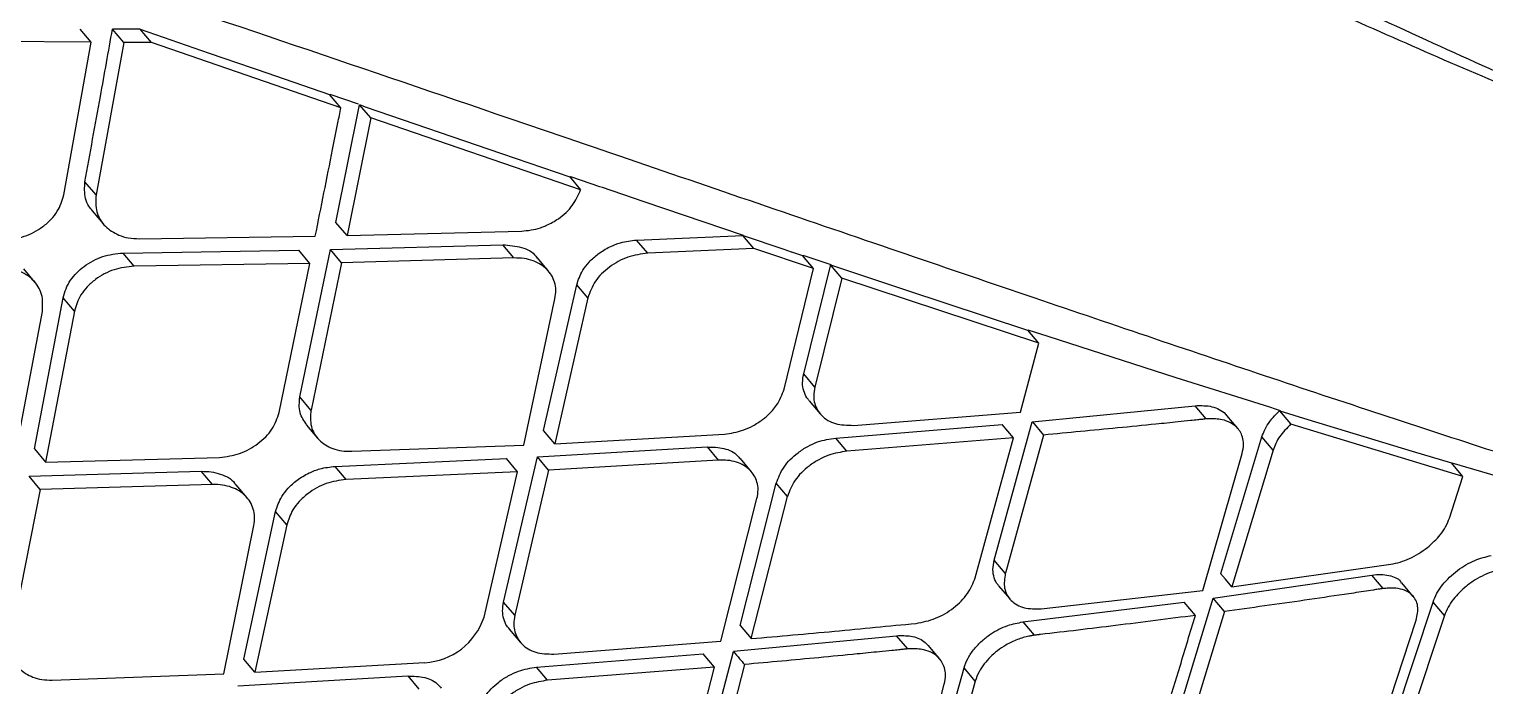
# Model space of a CAD drawing. Extents: x 0 to 84, y -21 to 126.
# Drawn here: x 15.33 to 16.707, y 68.445 to 69.066 of the extents above; entities that cross this region are included whole.
import ezdxf

# ---------------------------------------------------------------- set-up
doc = ezdxf.new("R2010")
doc.units = 0
doc.header["$MEASUREMENT"] = 0
doc.layers.add('1', color=4, linetype='Continuous')

# ---------------------------------------------------------------- blocks, each defined once
blk = doc.blocks.new('PRODIGY')
at = {"layer": '1', "color": 3, "linetype": 'Continuous', "lineweight": 25}
for p, q in [((15.389, 69.0538), (15.3784, 69.0664)), ((15.4198, 69.0536), (15.4091, 69.0662)), ((15.4354, 69.0661), (15.5007, 69.0436)), ((15.446, 69.0535), (15.4354, 69.0661)), ((15.389, 69.0538), (15.2193, 69.0555)), ((15.3631, 68.9093), (15.389, 69.0538)), ((15.4198, 69.0536), (15.3936, 68.9094)), ((15.6251, 68.9919), (15.446, 69.0535)), ((15.5007, 69.0436), (15.5411, 69.0297)), ((15.5411, 69.0297), (15.5459, 69.028)), ((15.5459, 69.028), (15.6145, 69.0044)), ((15.6251, 68.9919), (15.6145, 69.0044)), ((15.6147, 69.0048), (15.6414, 68.9956)), ((15.6204, 68.8834), (15.6428, 68.9947)), ((15.6427, 68.9948), (15.648, 68.9929)), ((15.6534, 68.9822), (15.6428, 68.9947)), ((15.648, 68.9929), (15.7769, 68.9487)), ((15.6534, 68.9822), (15.631, 68.8709)), ((15.8518, 68.9142), (15.6534, 68.9822)), ((15.7769, 68.9487), (15.8416, 68.9266)), ((15.3936, 68.9094), (15.383, 68.9219)), ((15.8413, 68.9267), (15.8518, 68.9142)), ((15.8422, 68.9268), (15.8706, 68.9171)), ((15.8712, 68.9169), (15.9116, 68.9032)), ((15.39, 68.8943), (15.4006, 68.8818)), ((15.9116, 68.9031), (16.0057, 68.8713)), ((15.631, 68.8709), (15.6204, 68.8834)), ((15.4346, 68.8679), (15.6009, 68.8703)), ((15.631, 68.8709), (15.7958, 68.875)), ((15.9048, 68.8667), (16.0056, 68.8711)), ((15.9154, 68.8542), (15.9048, 68.8667)), ((16.0158, 68.8586), (16.0053, 68.871)), ((16.0055, 68.871), (16.0441, 68.8579)), ((15.4191, 68.8544), (15.5852, 68.8571)), ((15.4296, 68.8419), (15.4191, 68.8544)), ((15.5957, 68.8446), (15.5852, 68.8571)), ((15.5863, 68.7183), (15.6152, 68.8577)), ((15.6152, 68.8577), (15.7782, 68.8622)), ((15.6257, 68.8452), (15.6152, 68.8577)), ((15.7887, 68.8497), (15.7782, 68.8622)), ((16.0158, 68.8586), (15.9154, 68.8542)), ((16.0722, 68.8396), (16.0158, 68.8586)), ((16.0441, 68.8579), (16.051, 68.8556)), ((16.0513, 68.8555), (16.0617, 68.8521)), ((15.3358, 68.8267), (15.3252, 68.8393)), ((15.5957, 68.8446), (15.4296, 68.8419)), ((15.5668, 68.7035), (15.5957, 68.8446)), ((15.6257, 68.8452), (15.5969, 68.7058)), ((15.7887, 68.8497), (15.6257, 68.8452)), ((15.8216, 68.8371), (15.811, 68.8497)), ((16.0443, 68.7256), (16.0722, 68.8396)), ((16.0722, 68.8396), (16.0617, 68.8521)), ((16.062, 68.8523), (16.0884, 68.8435)), ((16.0628, 68.7399), (16.0884, 68.8434)), ((16.0883, 68.8431), (16.1611, 68.8189)), ((16.0988, 68.8307), (16.0883, 68.8431)), ((16.0988, 68.8307), (16.0733, 68.7275)), ((16.2852, 68.769), (16.0988, 68.8307)), ((15.3353, 68.669), (15.3625, 68.812)), ((15.3731, 68.7995), (15.3625, 68.812)), ((15.8168, 68.6864), (15.8482, 68.8244)), ((15.8587, 68.812), (15.8273, 68.6739)), ((15.8587, 68.812), (15.8482, 68.8244)), ((16.1611, 68.8189), (16.1963, 68.8072)), ((15.3158, 68.6559), (15.3428, 68.7991)), ((15.3731, 68.7995), (15.3458, 68.6565)), ((15.798, 68.6724), (15.8276, 68.8111)), ((16.1963, 68.8072), (16.2746, 68.7815)), ((16.2852, 68.769), (16.2747, 68.7815)), ((16.2749, 68.7818), (16.2936, 68.7757)), ((16.2936, 68.7757), (16.4146, 68.7367)), ((16.2677, 68.7037), (16.2852, 68.769)), ((16.0733, 68.7275), (16.0628, 68.7399)), ((16.4146, 68.7367), (16.5033, 68.7087)), ((15.5968, 68.7058), (15.5863, 68.7183)), ((16.0679, 68.7146), (16.0784, 68.7022)), ((16.1099, 68.6913), (16.2677, 68.7037)), ((16.279, 68.6947), (16.4329, 68.7099)), ((16.4436, 68.6973), (16.4329, 68.7099)), ((16.5033, 68.7087), (16.5087, 68.707)), ((16.5087, 68.707), (16.5133, 68.7055)), ((16.513, 68.7051), (16.5395, 68.6969)), ((16.5236, 68.6926), (16.513, 68.7051)), ((15.5926, 68.6916), (15.6031, 68.6792)), ((16.0931, 68.6793), (16.2506, 68.6921)), ((16.243, 68.5638), (16.279, 68.6947)), ((16.2612, 68.6796), (16.2506, 68.6921)), ((16.2791, 68.6947), (16.2896, 68.6821)), ((16.4736, 68.6881), (16.4629, 68.7007)), ((16.6863, 68.643), (16.5236, 68.6925)), ((16.5395, 68.6969), (16.6382, 68.6669)), ((15.8273, 68.6739), (15.8168, 68.6864)), ((15.8273, 68.6739), (15.9879, 68.683)), ((16.1036, 68.6668), (16.0931, 68.6793)), ((16.2612, 68.6796), (16.1036, 68.6668)), ((16.2251, 68.5471), (16.2612, 68.6796)), ((16.2896, 68.6821), (16.2536, 68.5513)), ((16.4572, 68.5511), (16.496, 68.6803)), ((16.5067, 68.6677), (16.4961, 68.6803)), ((15.3353, 68.669), (15.3458, 68.6565)), ((15.3458, 68.6565), (15.5104, 68.6609)), ((15.6196, 68.6524), (15.7817, 68.6598)), ((15.6354, 68.6667), (15.798, 68.6724)), ((15.779, 68.524), (15.811, 68.6614)), ((15.7922, 68.6474), (15.7817, 68.6598)), ((15.811, 68.6614), (15.9714, 68.6708)), ((15.8215, 68.6489), (15.811, 68.6614)), ((15.9714, 68.6708), (15.9819, 68.6584)), ((16.0135, 68.6473), (16.0029, 68.6598)), ((16.4403, 68.5349), (16.4775, 68.6647)), ((16.5067, 68.6677), (16.4678, 68.5385)), ((16.6383, 68.6669), (16.6755, 68.6557)), ((15.3303, 68.6431), (15.4931, 68.6478)), ((15.5036, 68.6353), (15.4931, 68.6478)), ((15.6301, 68.64), (15.6196, 68.6524)), ((15.7922, 68.6474), (15.6301, 68.64)), ((15.7605, 68.5097), (15.7922, 68.6474)), ((15.8215, 68.6489), (15.7895, 68.5115)), ((15.9819, 68.6584), (15.8215, 68.6489)), ((16.6863, 68.643), (16.6756, 68.6557)), ((16.6757, 68.6559), (16.7452, 68.6354)), ((15.3408, 68.6306), (15.3303, 68.6431)), ((15.5036, 68.6353), (15.3408, 68.6306)), ((15.5365, 68.6226), (15.526, 68.6351)), ((16.0026, 68.5019), (16.0369, 68.6365)), ((16.0474, 68.624), (16.0369, 68.6365)), ((16.6735, 68.6036), (16.6863, 68.6429)), ((15.3408, 68.6306), (15.3131, 68.4898)), ((15.9846, 68.4869), (16.0186, 68.6219)), ((16.0131, 68.4894), (16.0474, 68.624)), ((15.5333, 68.47), (15.5634, 68.6097)), ((15.5739, 68.5972), (15.5634, 68.6097)), ((15.5145, 68.4561), (15.5428, 68.5964)), ((15.5739, 68.5972), (15.5438, 68.4576)), ((16.2535, 68.5513), (16.243, 68.5638)), ((16.4678, 68.5385), (16.6181, 68.5599)), ((16.2472, 68.5395), (16.2577, 68.527)), ((16.4501, 68.5277), (16.6, 68.5496)), ((16.6107, 68.5368), (16.6, 68.5496)), ((16.6392, 68.5294), (16.6284, 68.5422)), ((15.7895, 68.5115), (15.779, 68.524)), ((16.2701, 68.5052), (16.4226, 68.524)), ((16.2874, 68.5177), (16.4403, 68.5349)), ((16.4108, 68.3989), (16.4501, 68.5277)), ((16.4332, 68.5114), (16.4226, 68.524)), ((16.4607, 68.5151), (16.4501, 68.5277)), ((16.6163, 68.3982), (16.658, 68.5241)), ((16.6688, 68.5113), (16.658, 68.5241)), ((16.4607, 68.5151), (16.4215, 68.3863)), ((16.6688, 68.5113), (16.6271, 68.3854)), ((15.7844, 68.4983), (15.7949, 68.4859)), ((16.0026, 68.5018), (16.0131, 68.4894)), ((16.2701, 68.5052), (16.2807, 68.4926)), ((16.6007, 68.3805), (16.642, 68.5068)), ((15.8265, 68.4748), (15.9846, 68.4869)), ((15.9963, 68.4775), (16.1506, 68.4922)), ((16.1612, 68.4797), (16.1506, 68.4922)), ((16.1915, 68.4701), (16.1808, 68.4828)), ((15.5438, 68.4576), (15.5333, 68.47)), ((15.8101, 68.4624), (15.9678, 68.475)), ((15.9619, 68.3446), (15.9963, 68.4774)), ((15.9784, 68.4625), (15.9678, 68.475)), ((15.352, 68.4502), (15.5145, 68.4561)), ((15.5278, 68.4447), (15.6883, 68.4541)), ((15.5438, 68.4576), (15.7045, 68.4667)), ((15.6883, 68.4541), (15.6987, 68.4417)), ((15.8206, 68.45), (15.8101, 68.4624)), ((15.9784, 68.4625), (15.8206, 68.45)), ((15.9439, 68.328), (15.9784, 68.4625)), ((16.0069, 68.465), (15.9725, 68.3321)), ((16.1775, 68.3303), (16.2145, 68.4617)), ((16.2251, 68.4492), (16.2145, 68.4617)), ((16.1604, 68.3142), (16.1958, 68.4462)), ((16.2251, 68.4492), (16.1881, 68.3177))]:
    blk.add_line(p, q, dxfattribs=at)
at = {"layer": '1', "color": 3, "linetype": 'Continuous', "lineweight": 25, "flags": 128}
blk.add_lwpolyline([(16.4678, 68.5385), (16.4618, 68.5456), (16.4571, 68.5511)], dxfattribs=at)
at = {"layer": '1', "color": 3, "linetype": 'Continuous', "lineweight": 25}
blk.add_arc((15.7005, 68.5298), 0.0633, 273.6411, 341.4692, dxfattribs=at)
for points, knots in [([(13.7608, 70.9587), (13.8887, 70.8947), (14.145, 70.7667), (14.5257, 70.5706), (14.9033, 70.3732), (15.2754, 70.1746), (15.6405, 69.9765), (15.9666, 69.7973), (16.2515, 69.6405), (16.4953, 69.5072), (16.7223, 69.3842), (16.9293, 69.2758), (17.115, 69.1805), (17.2799, 69.0976), (17.4276, 69.0243), (17.5143, 68.9825), (17.5577, 68.9617)], [0, 0, 0, 0, 0.082589, 0.165416, 0.24837, 0.331192, 0.414034, 0.497446, 0.56062, 0.623393, 0.686188, 0.749611, 0.812567, 0.875073, 0.937549, 1, 1, 1, 1]), ([(13.7448, 70.9284), (13.869, 70.8632), (14.1175, 70.7326), (14.4853, 70.5303), (14.8498, 70.3258), (15.2089, 70.1196), (15.5623, 69.9144), (15.8795, 69.7293), (16.159, 69.5683), (16.4004, 69.4323), (16.6277, 69.3083), (16.837, 69.2004), (17.0262, 69.1085), (17.1953, 69.031), (17.3478, 68.9656), (17.4375, 68.9286), (17.4823, 68.9101)], [0, 0, 0, 0, 0.082411, 0.164951, 0.247638, 0.330248, 0.412936, 0.496232, 0.559503, 0.622548, 0.685579, 0.749219, 0.81255, 0.875197, 0.937632, 1, 1, 1, 1]), ([(13.658, 70.4417), (13.777, 70.3905), (14.0209, 70.2856), (14.3795, 70.1248), (14.7409, 69.9595), (15.0926, 69.7947), (15.4346, 69.632), (15.7011, 69.5044), (15.8987, 69.4101), (16.0346, 69.345), (16.1672, 69.2817), (16.2951, 69.221), (16.4169, 69.1647), (16.5335, 69.1109), (16.6435, 69.0595), (16.7476, 69.0125), (16.8401, 68.9721), (16.921, 68.9375), (16.9968, 68.9046), (17.068, 68.874), (17.144, 68.8428), (17.2183, 68.8163), (17.2644, 68.7961), (17.2853, 68.7869)], [0, 0, 0, 0, 0.082249, 0.168725, 0.250938, 0.337837, 0.421226, 0.501438, 0.538138, 0.573957, 0.608923, 0.645818, 0.681064, 0.714276, 0.751294, 0.786327, 0.81865, 0.848238, 0.87506, 0.90615, 0.934321, 0.970126, 1, 1, 1, 1]), ([(17.285, 68.7866), (17.2388, 68.8044), (17.1465, 68.8401), (16.9919, 68.9022), (16.8218, 68.9717), (16.6344, 69.051), (16.4309, 69.1436), (16.209, 69.2449), (15.9778, 69.3569), (15.6881, 69.495), (15.3378, 69.6629), (14.9261, 69.8575), (14.5066, 70.0514), (14.082, 70.2425), (13.795, 70.366), (13.6517, 70.4277)], [0, 0, 0, 0, 0.062561, 0.125094, 0.187382, 0.249789, 0.312754, 0.376309, 0.439124, 0.501607, 0.601699, 0.701611, 0.80118, 0.900668, 1, 1, 1, 1]), ([(14.0181, 69.5459), (14.172, 69.501), (14.4804, 69.4111), (14.9292, 69.2684), (15.3625, 69.1256), (15.7305, 69.0005), (16.0351, 68.8961), (16.2804, 68.8121), (16.5104, 68.7342), (16.7236, 68.6638), (16.9208, 68.601), (17.0335, 68.5681), (17.0897, 68.5517)], [0, 0, 0, 0, 0.1280884, 0.2568049, 0.3836102, 0.5088304, 0.5930085, 0.6749205, 0.7545369, 0.8369035, 0.9186294, 1, 1, 1, 1]), ([(15.383, 68.9219), (15.3879, 68.9488), (15.3967, 68.9968), (15.4053, 69.045), (15.4091, 69.0662)], [0, 0, 0, 0, 0.559995, 1, 1, 1, 1]), ([(15.4354, 69.0661), (15.4305, 69.0661), (15.4217, 69.0662), (15.413, 69.0662), (15.4091, 69.0662)], [0, 0, 0, 0, 0.560027, 1, 1, 1, 1]), ([(15.446, 69.0535), (15.4411, 69.0536), (15.4324, 69.0536), (15.4236, 69.0536), (15.4198, 69.0536)], [0, 0, 0, 0, 0.560021, 1, 1, 1, 1]), ([(15.6009, 68.8703), (15.6064, 68.8976), (15.6135, 68.9334), (15.6215, 68.9739), (15.6242, 68.9871), (15.6251, 68.9919)], [0, 0, 0, 0, 0.675662, 0.881741, 1, 1, 1, 1]), ([(15.3902, 68.8944), (15.389, 68.8958), (15.3861, 68.8992), (15.3823, 68.9083), (15.3827, 68.9165), (15.383, 68.9219)], [0, 0, 0, 0, 0.1848508, 0.4614122, 1, 1, 1, 1]), ([(15.3065, 68.867), (15.313, 68.8676), (15.3259, 68.8689), (15.3412, 68.8772), (15.3511, 68.886), (15.359, 68.8959), (15.3615, 68.904), (15.3631, 68.9093)], [0, 0, 0, 0, 0.249823, 0.499441, 0.635784, 0.764764, 1, 1, 1, 1]), ([(15.3936, 68.9094), (15.3933, 68.9039), (15.3928, 68.8957), (15.3972, 68.8859), (15.4035, 68.8778), (15.4128, 68.8718), (15.4242, 68.8683), (15.431, 68.868), (15.4346, 68.8679)], [0, 0, 0, 0, 0.246452, 0.372335, 0.499761, 0.7277, 0.858399, 1, 1, 1, 1]), ([(15.7958, 68.875), (15.8019, 68.8757), (15.8088, 68.8765), (15.8166, 68.8793), (15.8224, 68.8817), (15.8328, 68.8876), (15.8452, 68.899), (15.8496, 68.9092), (15.8518, 68.9142)], [0, 0, 0, 0, 0.249694, 0.279534, 0.331366, 0.500508, 0.750432, 1, 1, 1, 1]), ([(15.8482, 68.8244), (15.8497, 68.8291), (15.8523, 68.8365), (15.86, 68.8463), (15.8685, 68.854), (15.8787, 68.8602), (15.8911, 68.8651), (15.8997, 68.8661), (15.9048, 68.8667)], [0, 0, 0, 0, 0.216165, 0.350222, 0.501056, 0.661197, 0.797868, 1, 1, 1, 1]), ([(15.3625, 68.812), (15.3633, 68.8149), (15.3647, 68.8206), (15.3706, 68.8312), (15.3818, 68.8426), (15.3996, 68.8522), (15.4126, 68.8537), (15.4191, 68.8544)], [0, 0, 0, 0, 0.130667, 0.257273, 0.497701, 0.748939, 1, 1, 1, 1]), ([(15.7782, 68.8622), (15.7843, 68.8617), (15.7963, 68.8607), (15.8075, 68.8551), (15.8102, 68.85), (15.8106, 68.8494)], [0, 0, 0, 0, 0.468347, 0.929417, 1, 1, 1, 1]), ([(15.9154, 68.8542), (15.909, 68.8534), (15.8962, 68.8516), (15.8785, 68.8417), (15.8645, 68.828), (15.8606, 68.8173), (15.8587, 68.812)], [0, 0, 0, 0, 0.249865, 0.499984, 0.75017, 1, 1, 1, 1]), ([(15.3428, 68.7991), (15.3431, 68.8046), (15.3436, 68.8129), (15.3391, 68.8226), (15.3342, 68.8289), (15.3274, 68.8344), (15.3185, 68.8386), (15.3096, 68.8404), (15.3038, 68.8407), (15.3017, 68.8407)], [0, 0, 0, 0, 0.247566, 0.373002, 0.499365, 0.622228, 0.769484, 0.919817, 1, 1, 1, 1]), ([(15.4296, 68.8419), (15.4232, 68.8412), (15.4103, 68.8398), (15.395, 68.8315), (15.3851, 68.8227), (15.3772, 68.8128), (15.3747, 68.8047), (15.3731, 68.7995)], [0, 0, 0, 0, 0.249313, 0.500021, 0.63496, 0.763761, 1, 1, 1, 1]), ([(15.8276, 68.8111), (15.828, 68.8139), (15.8288, 68.8192), (15.8271, 68.8291), (15.8208, 68.8397), (15.8095, 68.8466), (15.7983, 68.8495), (15.792, 68.8496), (15.7887, 68.8497)], [0, 0, 0, 0, 0.129848, 0.256588, 0.500027, 0.739811, 0.867443, 1, 1, 1, 1]), ([(16.0681, 68.7148), (16.0673, 68.7156), (16.0649, 68.7183), (16.0626, 68.724), (16.0613, 68.7316), (16.0623, 68.7371), (16.0628, 68.7399)], [0, 0, 0, 0, 0.1326963, 0.4144477, 0.7034542, 1, 1, 1, 1]), ([(15.5929, 68.6918), (15.5903, 68.6955), (15.5848, 68.7032), (15.5858, 68.7131), (15.5863, 68.7183)], [0, 0, 0, 0, 0.4790582, 1, 1, 1, 1]), ([(15.9879, 68.683), (15.9938, 68.6839), (16.0029, 68.6852), (16.015, 68.6908), (16.0216, 68.695), (16.0261, 68.6985), (16.031, 68.7027), (16.0391, 68.7116), (16.0424, 68.7204), (16.0443, 68.7256)], [0, 0, 0, 0, 0.230934, 0.360868, 0.500003, 0.528954, 0.58038, 0.750347, 1, 1, 1, 1]), ([(16.0733, 68.7275), (16.0728, 68.7247), (16.0719, 68.7193), (16.0733, 68.7097), (16.0791, 68.6997), (16.0921, 68.6917), (16.1039, 68.6914), (16.1099, 68.6913)], [0, 0, 0, 0, 0.1363641, 0.265421, 0.5008061, 0.7505713, 1, 1, 1, 1]), ([(15.5104, 68.6609), (15.5168, 68.6618), (15.5296, 68.6634), (15.5473, 68.6734), (15.5612, 68.6873), (15.5649, 68.6981), (15.5668, 68.7035)], [0, 0, 0, 0, 0.249959, 0.499992, 0.750221, 1, 1, 1, 1]), ([(15.5968, 68.7058), (15.5964, 68.7005), (15.5956, 68.6899), (15.6036, 68.6768), (15.6148, 68.6698), (15.6259, 68.6669), (15.6322, 68.6667), (15.6354, 68.6667)], [0, 0, 0, 0, 0.252855, 0.499299, 0.738819, 0.866782, 1, 1, 1, 1]), ([(16.4329, 68.7099), (16.4386, 68.71), (16.4471, 68.7102), (16.456, 68.7064), (16.4608, 68.7036), (16.4623, 68.7011), (16.4626, 68.7005)], [0, 0, 0, 0, 0.446989, 0.680993, 0.921765, 1, 1, 1, 1]), ([(16.496, 68.6803), (16.4981, 68.6853), (16.5017, 68.6941), (16.5097, 68.7019), (16.5132, 68.7054)], [0, 0, 0, 0, 0.562096, 1, 1, 1, 1]), ([(16.4436, 68.6973), (16.4427, 68.6972), (16.4411, 68.6971), (16.4384, 68.6968), (16.4343, 68.6964), (16.4269, 68.6956), (16.4138, 68.6942), (16.3909, 68.6919), (16.3485, 68.6877), (16.313, 68.6843), (16.2896, 68.6821)], [0, 0, 0, 0, 0.01707, 0.030418, 0.054408, 0.097318, 0.174051, 0.310542, 0.546087, 1, 1, 1, 1]), ([(16.4775, 68.6647), (16.4781, 68.6676), (16.4792, 68.6731), (16.4778, 68.6819), (16.4736, 68.689), (16.4665, 68.6941), (16.4577, 68.6974), (16.4498, 68.6975), (16.4442, 68.6974), (16.4436, 68.6973)], [0, 0, 0, 0, 0.154, 0.284162, 0.503233, 0.629079, 0.773864, 0.974199, 1, 1, 1, 1]), ([(16.5236, 68.6926), (16.5197, 68.6886), (16.5119, 68.6808), (16.5084, 68.6721), (16.5067, 68.6677)], [0, 0, 0, 0, 0.498926, 1, 1, 1, 1]), ([(16.0369, 68.6365), (16.0389, 68.6417), (16.0429, 68.6521), (16.0548, 68.664), (16.0663, 68.6714), (16.0784, 68.677), (16.0873, 68.6784), (16.0931, 68.6793)], [0, 0, 0, 0, 0.250596, 0.500834, 0.640357, 0.770175, 1, 1, 1, 1]), ([(15.9714, 68.6708), (15.9769, 68.6707), (15.9881, 68.6704), (15.9983, 68.6652), (16.002, 68.6606), (16.0027, 68.6596)], [0, 0, 0, 0, 0.426615, 0.876285, 1, 1, 1, 1]), ([(16.1036, 68.6668), (16.0979, 68.6659), (16.0888, 68.6645), (16.0768, 68.6589), (16.0653, 68.6514), (16.0534, 68.6396), (16.0494, 68.6292), (16.0474, 68.624)], [0, 0, 0, 0, 0.230728, 0.360862, 0.5006, 0.750217, 1, 1, 1, 1]), ([(15.4931, 68.6478), (15.4963, 68.6477), (15.5026, 68.6476), (15.5138, 68.6446), (15.5226, 68.6405), (15.5253, 68.6355), (15.5256, 68.6349)], [0, 0, 0, 0, 0.240005, 0.476846, 0.939315, 1, 1, 1, 1]), ([(15.5634, 68.6097), (15.565, 68.6145), (15.5675, 68.6222), (15.5753, 68.6321), (15.5838, 68.6399), (15.5942, 68.6462), (15.6065, 68.651), (15.6148, 68.6519), (15.6196, 68.6524)], [0, 0, 0, 0, 0.223497, 0.356474, 0.502568, 0.671673, 0.811037, 1, 1, 1, 1]), ([(16.0186, 68.6219), (16.0191, 68.6248), (16.0201, 68.6302), (16.0186, 68.6397), (16.0128, 68.6498), (16.002, 68.6561), (15.991, 68.6585), (15.985, 68.6584), (15.9819, 68.6584)], [0, 0, 0, 0, 0.137605, 0.26696, 0.500219, 0.748119, 0.87366, 1, 1, 1, 1]), ([(15.5428, 68.5964), (15.5432, 68.5991), (15.5439, 68.6045), (15.5421, 68.6146), (15.5358, 68.6253), (15.5244, 68.6322), (15.5133, 68.6351), (15.5069, 68.6353), (15.5036, 68.6353)], [0, 0, 0, 0, 0.128726, 0.255079, 0.499981, 0.7381, 0.866194, 1, 1, 1, 1]), ([(15.6301, 68.64), (15.6238, 68.6391), (15.6111, 68.6374), (15.5957, 68.6287), (15.5857, 68.6195), (15.578, 68.6097), (15.5755, 68.602), (15.5739, 68.5972)], [0, 0, 0, 0, 0.249556, 0.498879, 0.645293, 0.777614, 1, 1, 1, 1]), ([(16.6181, 68.5599), (16.621, 68.5605), (16.6269, 68.5616), (16.6359, 68.5651), (16.6446, 68.5698), (16.655, 68.5771), (16.6638, 68.5859), (16.6704, 68.5956), (16.6725, 68.6009), (16.6735, 68.6036)], [0, 0, 0, 0, 0.124939, 0.249806, 0.37486, 0.500379, 0.726802, 0.857614, 1, 1, 1, 1]), ([(16.2473, 68.5396), (16.247, 68.5399), (16.2449, 68.5419), (16.2428, 68.5469), (16.2412, 68.5548), (16.2424, 68.5607), (16.243, 68.5638)], [0, 0, 0, 0, 0.052417, 0.349552, 0.665395, 1, 1, 1, 1]), ([(16.658, 68.5241), (16.6591, 68.5268), (16.6612, 68.5322), (16.6667, 68.5402), (16.6734, 68.5476), (16.6833, 68.556), (16.6971, 68.5642), (16.7079, 68.5669), (16.7131, 68.5681)], [0, 0, 0, 0, 0.142946, 0.280401, 0.412551, 0.539644, 0.778346, 1, 1, 1, 1]), ([(16.2535, 68.5513), (16.2528, 68.5464), (16.2514, 68.5366), (16.257, 68.5267), (16.2644, 68.5213), (16.2734, 68.5175), (16.2818, 68.5176), (16.2874, 68.5177)], [0, 0, 0, 0, 0.249566, 0.499442, 0.630955, 0.758305, 1, 1, 1, 1]), ([(16.6, 68.5496), (16.6029, 68.5499), (16.6088, 68.5505), (16.6186, 68.5489), (16.6259, 68.5464), (16.6278, 68.5425), (16.628, 68.5419)], [0, 0, 0, 0, 0.241148, 0.475918, 0.926301, 1, 1, 1, 1]), ([(16.7239, 68.5553), (16.7211, 68.5547), (16.7154, 68.5535), (16.7065, 68.5499), (16.6978, 68.5452), (16.6873, 68.5377), (16.6784, 68.5287), (16.6719, 68.5191), (16.6699, 68.5139), (16.6688, 68.5113)], [0, 0, 0, 0, 0.123481, 0.247798, 0.373346, 0.500529, 0.73132, 0.860976, 1, 1, 1, 1]), ([(16.1692, 68.5039), (16.1754, 68.5051), (16.1877, 68.5075), (16.205, 68.5181), (16.2189, 68.5318), (16.223, 68.542), (16.2251, 68.5471)], [0, 0, 0, 0, 0.2494207, 0.4998009, 0.7492075, 1, 1, 1, 1]), ([(16.6107, 68.5368), (16.6106, 68.5368), (16.6104, 68.5369), (16.6101, 68.5368), (16.6098, 68.5367), (16.6096, 68.5367), (16.6092, 68.5366), (16.608, 68.5365), (16.6054, 68.536), (16.6, 68.5352), (16.5892, 68.5335), (16.5676, 68.5303), (16.5239, 68.5238), (16.486, 68.5186), (16.4607, 68.5151)], [0, 0, 0, 0, 0.001859, 0.00375, 0.00665, 0.007667, 0.007783, 0.015492, 0.03091, 0.061767, 0.123572, 0.247493, 0.496609, 1, 1, 1, 1]), ([(16.642, 68.5068), (16.643, 68.5114), (16.6449, 68.5207), (16.6399, 68.5298), (16.6328, 68.5348), (16.6252, 68.5372), (16.6176, 68.5376), (16.6127, 68.5368), (16.6109, 68.5368), (16.6107, 68.5368)], [0, 0, 0, 0, 0.250079, 0.498688, 0.628287, 0.775276, 0.932805, 0.991484, 1, 1, 1, 1]), ([(15.7846, 68.4985), (15.7837, 68.4994), (15.7812, 68.5022), (15.7789, 68.5081), (15.7776, 68.5157), (15.7785, 68.5212), (15.779, 68.524)], [0, 0, 0, 0, 0.144271, 0.423852, 0.709048, 1, 1, 1, 1]), ([(15.7895, 68.5115), (15.7891, 68.5087), (15.7882, 68.5033), (15.7897, 68.4936), (15.7956, 68.4834), (15.8087, 68.4753), (15.8205, 68.4749), (15.8265, 68.4748)], [0, 0, 0, 0, 0.135127, 0.263745, 0.500732, 0.749039, 1, 1, 1, 1]), ([(16.4332, 68.5114), (16.4081, 68.5082), (16.3595, 68.5019), (16.3102, 68.496), (16.2861, 68.4933), (16.2857, 68.4932), (16.2841, 68.493), (16.2825, 68.4928), (16.2809, 68.4927), (16.2807, 68.4926), (16.2807, 68.4926), (16.2807, 68.4926)], [0, 0, 0, 0, 0.496624, 0.959964, 0.966017, 0.96811, 0.96834, 0.997854, 0.999386, 0.999934, 1, 1, 1, 1]), ([(16.3943, 68.3822), (16.4025, 68.4093), (16.4154, 68.4523), (16.4284, 68.4954), (16.4332, 68.5114)], [0, 0, 0, 0, 0.628057, 1, 1, 1, 1]), ([(16.0131, 68.4894), (16.0394, 68.4917), (16.0916, 68.4963), (16.1435, 68.5014), (16.1692, 68.5039)], [0, 0, 0, 0, 0.503375, 1, 1, 1, 1]), ([(16.2145, 68.4617), (16.2156, 68.4648), (16.2178, 68.4709), (16.2238, 68.4797), (16.2311, 68.4874), (16.2414, 68.4954), (16.2549, 68.5024), (16.2653, 68.5043), (16.2701, 68.5052)], [0, 0, 0, 0, 0.155961, 0.303033, 0.441243, 0.57066, 0.802319, 1, 1, 1, 1]), ([(15.3131, 68.4898), (15.3128, 68.4844), (15.312, 68.4737), (15.3201, 68.4606), (15.3313, 68.4534), (15.3424, 68.4504), (15.3488, 68.4503), (15.352, 68.4502)], [0, 0, 0, 0, 0.251152, 0.499281, 0.736629, 0.865165, 1, 1, 1, 1]), ([(16.1506, 68.4922), (16.1552, 68.4923), (16.1652, 68.4926), (16.1753, 68.4885), (16.1794, 68.4841), (16.1807, 68.4827)], [0, 0, 0, 0, 0.369463, 0.798814, 1, 1, 1, 1]), ([(16.2807, 68.4926), (16.2802, 68.4925), (16.2786, 68.4922), (16.2733, 68.4913), (16.2647, 68.4889), (16.2546, 68.484), (16.2435, 68.4765), (16.2347, 68.4677), (16.2281, 68.4577), (16.2261, 68.4522), (16.2251, 68.4492)], [0, 0, 0, 0, 0.025396, 0.070376, 0.219452, 0.371822, 0.495766, 0.723924, 0.851134, 1, 1, 1, 1]), ([(15.9963, 68.4774), (15.9983, 68.4751), (16.0018, 68.4709), (16.0053, 68.4668), (16.0069, 68.465)], [0, 0, 0, 0, 0.560006, 1, 1, 1, 1]), ([(16.1612, 68.4797), (16.1603, 68.4796), (16.1588, 68.4794), (16.156, 68.4792), (16.1518, 68.4787), (16.1445, 68.478), (16.1314, 68.4767), (16.1083, 68.4744), (16.0659, 68.4703), (16.0303, 68.4671), (16.0069, 68.465)], [0, 0, 0, 0, 0.017081, 0.03046, 0.054471, 0.097419, 0.174203, 0.310741, 0.545836, 1, 1, 1, 1]), ([(16.1958, 68.4462), (16.1963, 68.4492), (16.1974, 68.4547), (16.1959, 68.4637), (16.1916, 68.471), (16.1843, 68.4763), (16.1754, 68.4797), (16.1674, 68.4799), (16.1618, 68.4797), (16.1612, 68.4797)], [0, 0, 0, 0, 0.151086, 0.280706, 0.502787, 0.628605, 0.773587, 0.973971, 1, 1, 1, 1]), ([(15.6883, 68.4541), (15.6938, 68.4539), (15.7051, 68.4536), (15.7155, 68.4482), (15.7191, 68.4436), (15.7198, 68.4427)], [0, 0, 0, 0, 0.433877, 0.885846, 1, 1, 1, 1]), ([(15.7542, 68.4192), (15.7562, 68.4244), (15.7601, 68.4349), (15.7719, 68.447), (15.7834, 68.4545), (15.7954, 68.4601), (15.8044, 68.4615), (15.8101, 68.4624)], [0, 0, 0, 0, 0.249722, 0.499285, 0.641167, 0.772021, 1, 1, 1, 1]), ([(15.8206, 68.45), (15.8149, 68.4491), (15.8059, 68.4477), (15.7939, 68.4421), (15.7824, 68.4346), (15.7705, 68.4225), (15.7667, 68.412), (15.7647, 68.4068)], [0, 0, 0, 0, 0.228413, 0.359177, 0.50071, 0.750166, 1, 1, 1, 1])]:
    blk.add_open_spline(points, degree=3, knots=knots, dxfattribs=at)

msp = doc.modelspace()

# ---------------------------------------------------------------- block references
at = {"layer": '1'}
msp.add_blockref('PRODIGY', (0, 0), dxfattribs=at)

doc.saveas('drawing.dxf')
